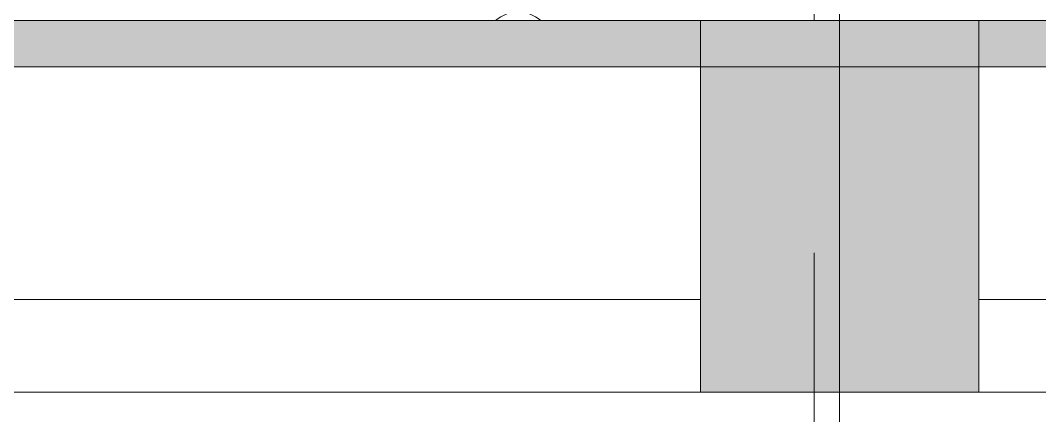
# Model space of a CAD drawing. Header units: millimetres. Extents: x 485872 to 486142, y -52344 to -52207.
# Drawn here: x 486119.274 to 486121.47, y -52307.227 to -52306.377 of the extents above; entities that cross this region are included whole.
import ezdxf

# ---------------------------------------------------------------- set-up
doc = ezdxf.new("R2010")
doc.units = ezdxf.units.MM
doc.header["$LTSCALE"] = 15
doc.linetypes.add('DASHDOTX2', pattern=[50.8, 25.4, -12.7, 0, -12.7])
doc.layers.add('JJ2', color=3, linetype='Continuous')

# ---------------------------------------------------------------- blocks, each defined once
blk = doc.blocks.new('elevation sofa')
at = {"layer": 'JJ2', "color": 137, "lineweight": 5}
blk.add_line((716363.6, -15839.4), (716266, -15839.4), dxfattribs=at)
blk.add_arc((716314.8, -15897), 75.5, 49.737, 130.252, dxfattribs=at)

msp = doc.modelspace()

# ---------------------------------------------------------------- hatches: boundary and pattern name
at = {"linetype": 'Continuous', "lineweight": 13}
h = msp.add_hatch(color=256, dxfattribs=at)
h.dxf.hatch_style = 1
h.paths.add_polyline_path([(486095.7389, -52306.3766), (486095.7389, -52306.4766), (486127.3389, -52306.4766), (486127.3389, -52306.5766), (486127.3389, -52306.3766)])
h = msp.add_hatch(color=256, dxfattribs=at)
h.dxf.hatch_style = 1
h.paths.add_polyline_path([(486120.7389, -52307.1766), (486121.3389, -52307.1766), (486121.3389, -52306.3766), (486120.7389, -52306.3766)])
h = msp.add_hatch(color=256, dxfattribs=at)
h.dxf.hatch_style = 1
h.paths.add_polyline_path([(486120.7389, -52307.1766), (486121.3389, -52307.1766), (486121.3389, -52306.3766), (486120.7389, -52306.3766)])

# ---------------------------------------------------------------- linework, layer by layer
at = {"color": 6, "linetype": 'DASHDOTX2', "lineweight": 13}
for p, q in [((486121.0389, -52285.0766), (486121.0389, -52307.1766)), ((486121.0389, -52306.3766), (486121.0389, -52331.6766))]:
    msp.add_line(p, q, dxfattribs=at)
at = {"linetype": 'Continuous', "lineweight": 13}
for points in [[(486120.9839, -52303.6766), (486120.9839, -52306.3766)], [(486095.7389, -52306.3766), (486127.3389, -52306.3766), (486127.3389, -52306.5766), (486127.3389, -52306.5766), (486127.3389, -52306.4766), (486095.7389, -52306.4766)], [(486120.9839, -52306.8766), (486120.9839, -52309.8766)], [(486115.3389, -52306.9766), (486120.7389, -52306.9766)], [(486115.3389, -52306.9766), (486120.7389, -52306.9766)], [(486121.3389, -52306.9766), (486126.7389, -52306.9766)], [(486121.3389, -52306.9766), (486126.7389, -52306.9766)], [(486115.3389, -52307.1766), (486120.7389, -52307.1766)], [(486115.3389, -52307.1766), (486120.7389, -52307.1766)], [(486121.3389, -52307.1766), (486126.7389, -52307.1766)], [(486121.3389, -52307.1766), (486126.7389, -52307.1766)]]:
    msp.add_lwpolyline(points, dxfattribs=at)
msp.add_lwpolyline([(486120.7389, -52307.1766), (486121.3389, -52307.1766), (486121.3389, -52306.3766), (486120.7389, -52306.3766)], close=True, dxfattribs=at)
msp.add_lwpolyline([(486120.7389, -52307.1766), (486121.3389, -52307.1766), (486121.3389, -52306.3766), (486120.7389, -52306.3766)], close=True, dxfattribs=at)

# ---------------------------------------------------------------- block references
at = {"linetype": 'Continuous', "lineweight": 13, "xscale": -0.001, "yscale": 0.001, "zscale": 0.001}
msp.add_blockref('elevation sofa', (486836.6612, -52290.5373), dxfattribs=at)

doc.saveas('drawing.dxf')
